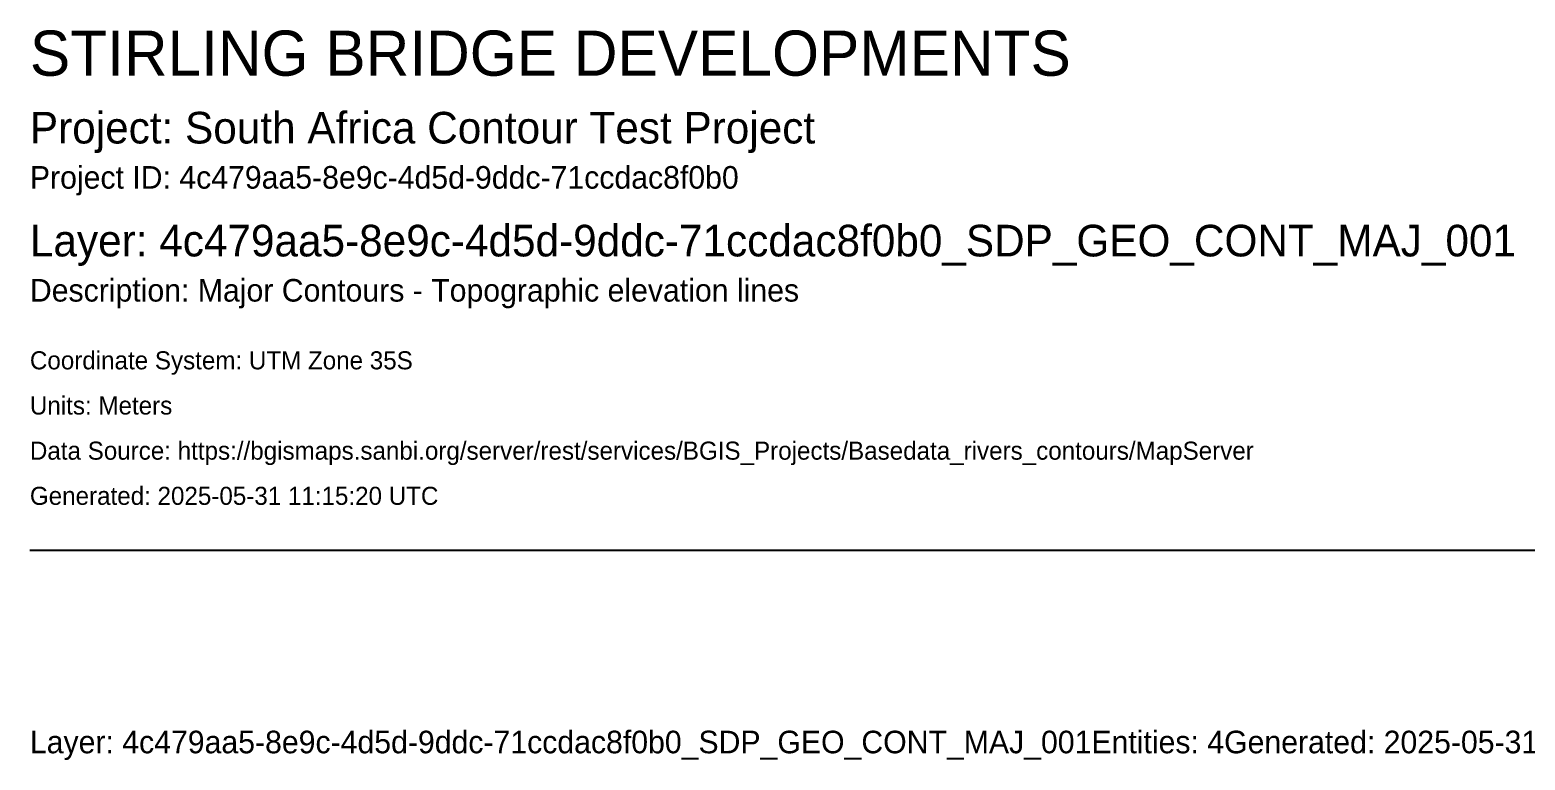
# Model space of a CAD drawing. Header units: metres. Extents: x 0 to 50, y -29.5 to 11.
# Drawn here: x 0 to 33.09, y -5.15 to 11.01 of the extents above; entities that cross this region are included whole.
import ezdxf

# ---------------------------------------------------------------- set-up
doc = ezdxf.new("R2010")
doc.units = ezdxf.units.M

msp = doc.modelspace()

# ---------------------------------------------------------------- linework, layer by layer
msp.add_line((0, -0.5), (50, -0.5))

# ---------------------------------------------------------------- texts
for s, height, p in [('STIRLING BRIDGE DEVELOPMENTS', 1, (0, 10)), ('Project: South Africa Contour Test Project', 0.7, (0, 8.5)), ('Project ID: 4c479aa5-8e9c-4d5d-9ddc-71ccdac8f0b0', 0.5, (0, 7.5)), ('Layer: 4c479aa5-8e9c-4d5d-9ddc-71ccdac8f0b0_SDP_GEO_CONT_MAJ_001', 0.7, (0, 6)), ('Description: Major Contours - Topographic elevation lines', 0.5, (0, 5)), ('Coordinate System: UTM Zone 35S', 0.4, (0, 3.5)), ('Units: Meters', 0.4, (0, 2.5)), ('Data Source: https://bgismaps.sanbi.org/server/rest/services/BGIS_Projects/Basedata_rivers_contours/MapServer', 0.4, (0, 1.5)), ('Generated: 2025-05-31 11:15:20 UTC', 0.4, (0, 0.5)), ('Layer: 4c479aa5-8e9c-4d5d-9ddc-71ccdac8f0b0_SDP_GEO_CONT_MAJ_001Entities: 4Generated: 2025-05-31 11:15:20', 0.5, (0, -5))]:
    msp.add_text(s, height=height).set_placement(p)

doc.saveas('drawing.dxf')
